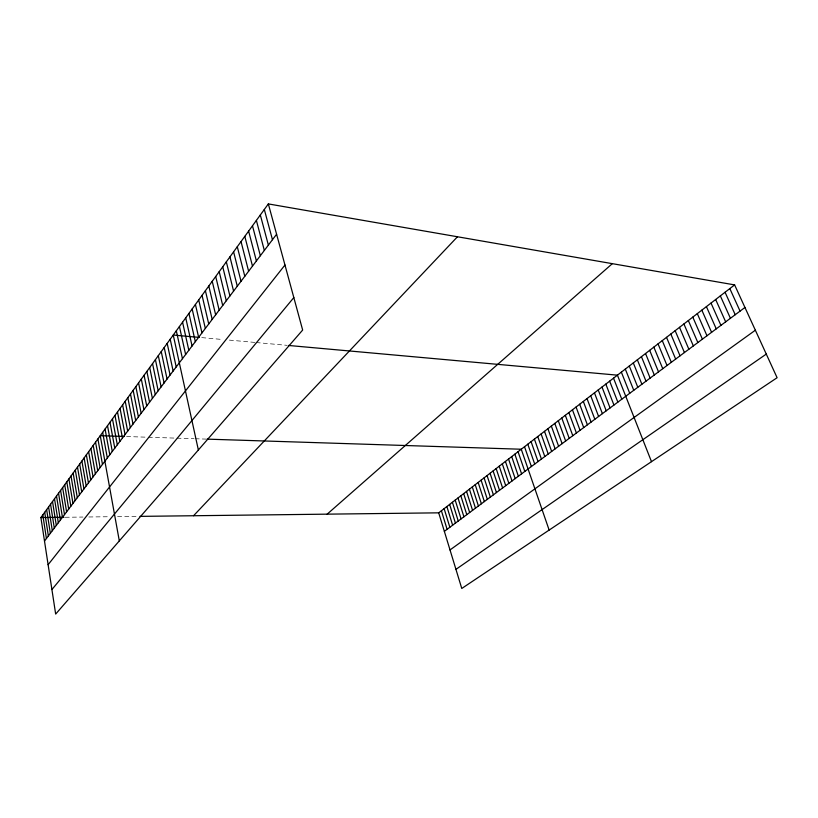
<?xml version="1.0" encoding="UTF-8"?>
<svg xmlns="http://www.w3.org/2000/svg" width="818" height="818" viewBox="0 0 818 818"><rect width="100%" height="100%" fill="white"/><g stroke="black" fill="none" stroke-linecap="round" stroke-linejoin="round"><path stroke-width="0.61" stroke-dasharray="4.09 3.07" d="M65.174 517.262L82.976 517.048M88.835 516.976L109.622 516.731M117.587 516.639L136.626 516.414M126.545 436.546L145.778 437.16M148.314 437.241L174.49 438.09M176.944 438.162L193.927 438.714M195.134 438.745L205.86 439.092M201.77 337.619L222.557 339.501M229.377 340.114L255.032 342.435M256.136 342.537L287.149 345.339"/><path stroke-width="1.23" d="M268.345 203.917L302.66 330.053L55.665 614.083L40.9 517.549L268.345 203.917L734.615 284.899L777.1 377.722L461.771 588.469L438.704 512.835L734.615 284.899M44.499 541.056L276.596 234.245M48.109 564.717L284.971 265.022M51.912 589.543L293.826 297.578M193.549 515.739L457.466 236.76M327.169 514.154L612.324 263.662M444.348 531.363L744.942 307.476M450.012 549.941L755.351 330.216M455.943 569.359L766.282 354.092M40.9 517.549L63.968 517.273M139.96 516.373L438.704 512.835M124.377 436.475L100.256 435.697L119.316 540.892M207.046 439.133L521.26 449.235L549.144 530.074M199.418 337.415L173.252 335.053L198.365 449.992M288.427 345.452L617.426 375.165L651.496 461.669M729.82 288.59L740.065 311.116M725.065 292.261L735.218 314.715M720.341 295.891L730.423 318.294M715.658 299.5L725.658 321.842M711.016 303.079L720.924 325.37M706.415 306.627L716.241 328.856M701.844 310.145L711.588 332.323M697.304 313.642L706.967 335.758M692.805 317.108L702.396 339.173M688.337 320.544L697.846 342.558M683.909 323.959L693.347 345.912M679.513 327.343L688.868 349.245M675.157 330.697L684.431 352.548M670.821 334.03L680.034 355.83M666.527 337.343L675.658 359.082M662.263 340.625L671.322 362.313M658.04 343.887L667.018 365.513M653.838 347.118L662.754 368.693M649.666 350.329L658.51 371.853M645.535 353.519L654.308 374.981M641.435 356.679L650.136 378.09M637.355 359.818L645.995 381.178M633.316 362.926L641.885 384.235M629.298 366.024L637.805 387.282M625.31 369.092L633.756 390.298M621.353 372.139L629.727 393.294M613.531 378.161L621.782 399.215M609.655 381.147L617.846 402.139M605.821 384.102L613.94 405.053M602.007 387.047L610.064 407.937M598.214 389.961L606.22 410.8M594.461 392.855L602.396 413.652M590.719 395.738L598.602 416.474M587.017 398.591L594.839 419.276M583.336 401.423L591.097 422.068M579.676 404.235L587.385 424.828M576.056 407.037L583.704 427.569M572.447 409.808L580.044 430.299M568.868 412.569L576.404 433.008M565.32 415.309L572.794 435.697M561.782 418.018L569.216 438.366M558.285 420.718L565.657 441.014M554.798 423.407L562.119 443.642M551.342 426.066L558.612 446.26M547.907 428.714L555.125 448.857M544.502 431.342L551.659 451.434M541.117 433.949L548.224 454M537.753 436.536L544.808 456.536M534.41 439.113L541.414 459.062M531.087 441.669L538.05 461.577M527.794 444.205L534.706 464.062M524.522 446.73L531.383 466.546M518.05 451.71L524.819 471.424M514.859 454.164L521.587 473.837M511.7 456.608L518.367 476.229M508.551 459.031L515.176 478.612M505.422 461.444L512.007 480.974M502.313 463.837L508.847 483.326M499.225 466.209L505.718 485.657M496.158 468.571L502.61 487.968M493.111 470.923L499.512 490.279M490.084 473.254L496.444 492.559M487.068 475.575L493.397 494.839M484.082 477.876L490.36 497.099M481.107 480.166L487.344 499.338M478.162 482.436L484.358 501.567M475.227 484.696L481.383 503.786M472.313 486.945L478.418 505.984M469.409 489.174L475.483 508.172M466.536 491.393L472.569 510.35M463.673 493.591L469.665 512.508M460.831 495.79L466.781 514.655M458.008 497.968L463.918 516.792M455.197 500.125L461.066 518.909M452.405 502.272L458.244 521.015M449.634 504.409L455.432 523.111M446.873 506.536L452.63 525.197M444.133 508.653L449.859 527.262M441.403 510.749L447.098 529.318M264.316 209.48L272.466 239.705M260.328 214.981L268.376 245.103M256.382 220.41L264.337 250.451M252.486 225.799L260.349 255.727M248.621 231.116L256.392 260.952M244.807 236.382L252.486 266.116M241.034 241.586L248.621 271.228M237.292 246.729L244.797 276.279M233.6 251.832L241.013 281.28M229.95 256.872L237.271 286.228M226.33 261.852L233.58 291.116M222.752 266.791L229.909 295.952M219.204 271.678L226.289 300.748M215.707 276.504L222.711 305.482M212.23 281.29L219.163 310.175M208.805 286.024L215.645 314.807M205.4 290.707L212.179 319.409M202.046 295.349L208.733 323.948M198.713 299.94L205.338 328.447M195.42 304.48L201.964 332.895M192.158 308.979L198.631 337.302M188.927 313.427L195.328 341.668M185.727 317.844L192.066 345.983M182.557 322.21L188.835 350.257M179.428 326.525L185.625 354.491M176.32 330.809L182.455 358.683M170.205 339.245L176.207 366.945M167.189 343.407L173.13 371.014M164.203 347.517L170.083 375.043M161.248 351.597L167.066 379.031M158.314 355.636L164.081 382.988M155.42 359.634L161.115 386.894M152.547 363.601L158.181 390.779M149.694 367.527L155.277 394.613M146.872 371.413L152.404 398.417M144.08 375.268L149.551 402.19M141.309 379.092L146.729 405.922M138.569 382.865L143.927 409.624M135.849 386.617L141.156 413.284M133.16 390.329L138.406 416.914M130.491 394.01L135.686 420.513M127.843 397.66L132.997 424.072M125.226 401.27L130.318 427.609M122.628 404.849L127.669 431.106M120.052 408.407L125.052 434.573M117.495 411.924L122.455 438.008M114.97 415.411L119.878 441.413M112.465 418.867L117.322 444.798M109.98 422.292L114.786 448.141M107.516 425.687L112.281 451.454M105.072 429.051L109.796 454.747M102.659 432.395L107.322 458.008M97.894 438.959L102.475 464.419M95.553 442.19L100.093 467.569M93.221 445.391L97.72 470.698M90.921 448.571L95.379 473.796M88.641 451.72L93.047 476.874M86.371 454.849L90.747 479.921M84.121 457.947L88.456 482.947M81.892 461.015L86.187 485.943M79.683 464.062L83.937 488.919M77.495 467.088L81.708 491.863M75.317 470.084L79.499 494.788M73.16 473.06L77.301 497.692M71.023 476.004L75.123 500.565M68.906 478.939L72.966 503.418M66.8 481.833L70.829 506.25M64.714 484.716L68.702 509.062M62.638 487.569L66.595 511.843M60.583 490.401L64.51 514.604M58.548 493.213L62.434 517.344M56.524 496.005L60.379 520.064M54.52 498.776L58.334 522.763M52.526 501.516L56.309 525.442M50.552 504.236L54.305 528.091M48.589 506.945L52.311 530.729M46.646 509.624L50.338 533.336M44.714 512.283L48.374 535.933M42.802 514.921L46.421 538.51"/></g></svg>
